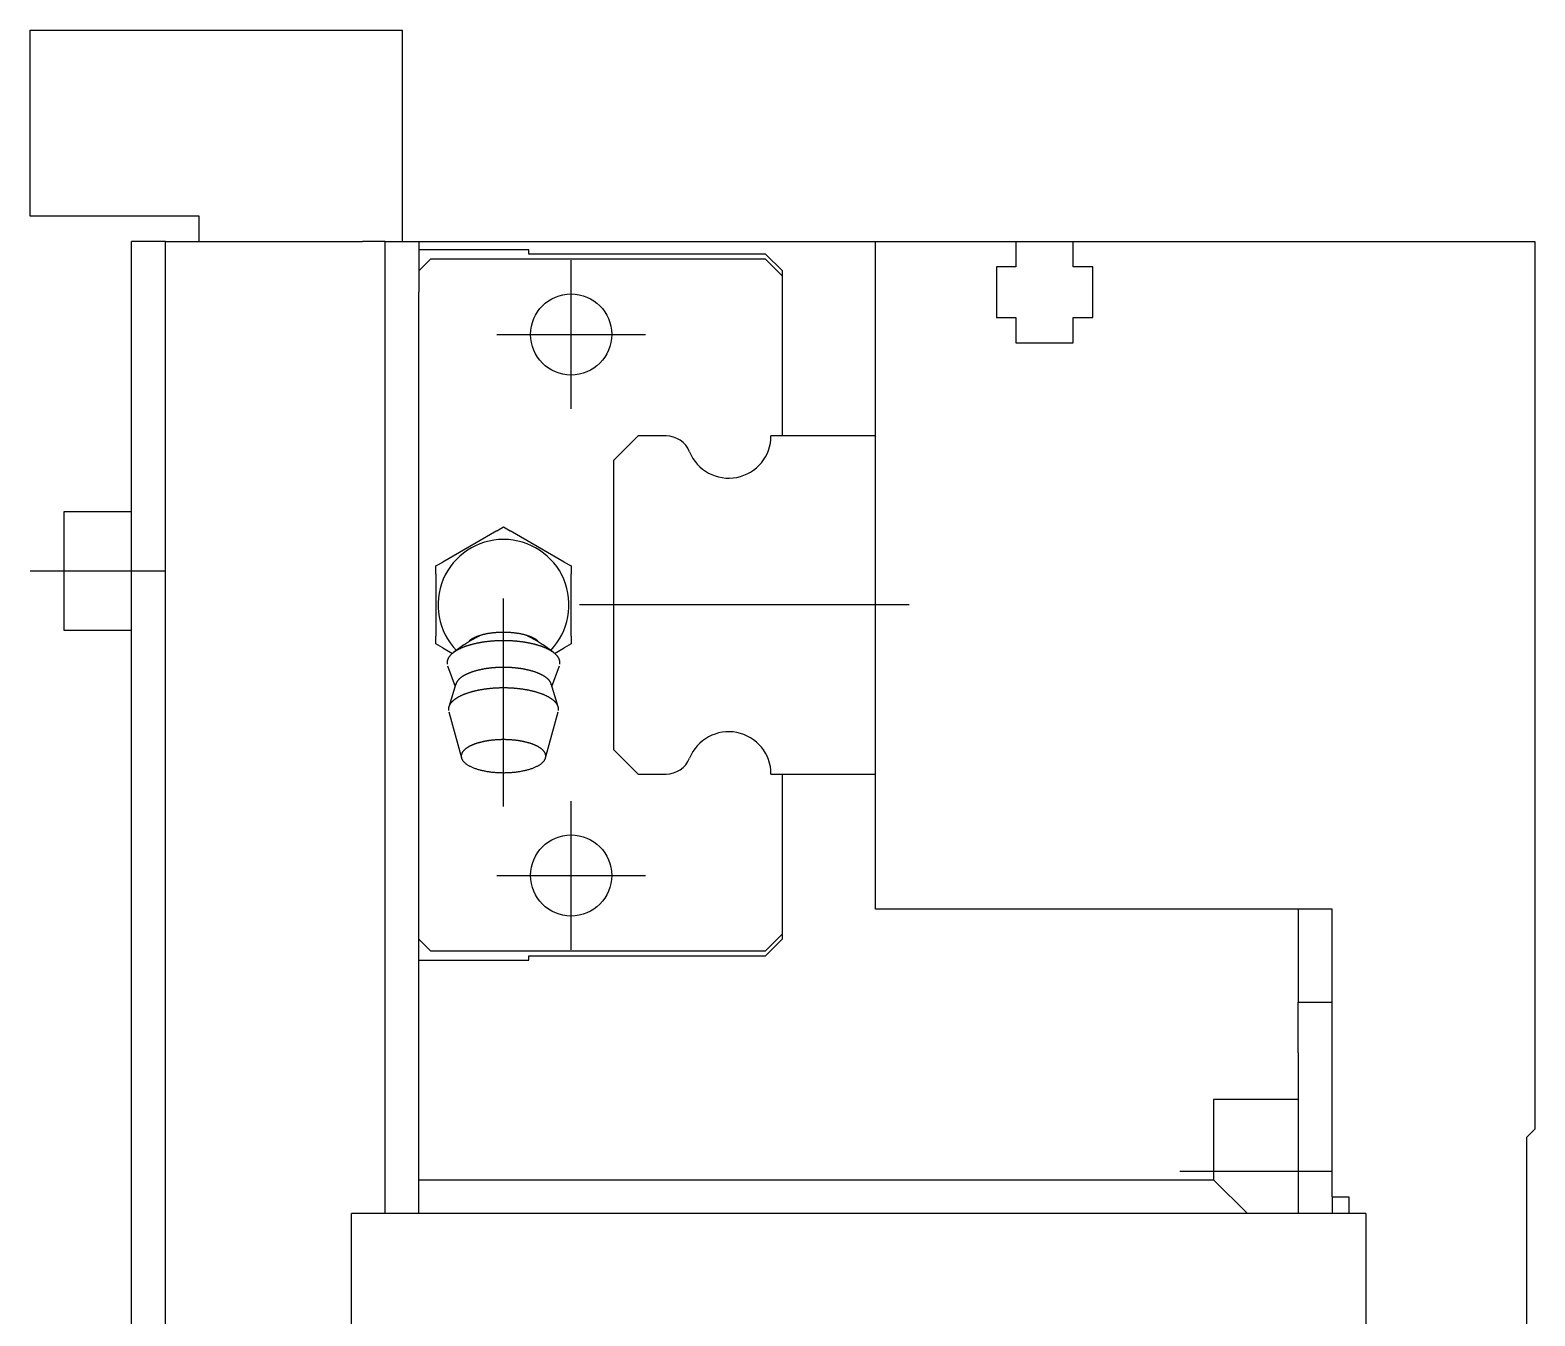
# Model space of a CAD drawing. Extents: x -94 to 706, y -24 to 362.
# Drawn here: x 617.5 to 706.5, y 283.8 to 359.9 of the extents above; entities that cross this region are included whole.
import ezdxf

# ---------------------------------------------------------------- set-up
doc = ezdxf.new("R2010")
doc.units = 0
doc.linetypes.add('CENTER', pattern=[50.8, 31.75, -6.35, 6.35, -6.35])
doc.layers.get('0').update_dxf_attribs({"linetype": 'CONTINUOUS'})
doc.layers.add('CENTER', color=1, linetype='CENTER')

msp = doc.modelspace()

# ---------------------------------------------------------------- linework, layer by layer
at = {"color": 7, "linetype": 'CONTINUOUS'}
for p, q in [((617.498, 348.9), (617.498, 359.9)), ((617.498, 359.9), (639.498, 359.9)), ((639.498, 359.9), (639.498, 347.4)), ((627.498, 348.9), (617.498, 348.9)), ((627.498, 347.4), (627.498, 348.9)), ((625.498, 347.4), (623.498, 347.4)), ((623.498, 344.4), (623.498, 347.4)), ((625.498, 347.4), (628.832, 347.4)), ((625.498, 344.4), (625.498, 347.4)), ((628.832, 347.4), (637.165, 347.4)), ((638.498, 347.4), (637.165, 347.4)), ((638.498, 344.4), (638.498, 347.4)), ((638.498, 347.4), (640.498, 347.4)), ((640.498, 347.4), (667.498, 347.4)), ((640.498, 347.4), (640.498, 344.4)), ((667.498, 335.9), (667.498, 347.4)), ((667.498, 347.4), (675.798, 347.4)), ((675.798, 347.4), (675.798, 345.9)), ((675.798, 347.4), (679.198, 347.4)), ((679.198, 347.4), (706.498, 347.4)), ((679.198, 345.9), (679.198, 347.4)), ((706.498, 347.4), (706.498, 294.9)), ((646.998, 346.9), (640.498, 346.9)), ((641.188, 346.35), (640.498, 345.66)), ((661.001, 346.35), (641.188, 346.35)), ((646.998, 346.65), (646.998, 346.9)), ((661.001, 346.65), (646.998, 346.65)), ((661.998, 345.653), (661.001, 346.65)), ((661.998, 345.353), (661.001, 346.35)), ((661.998, 345.353), (661.998, 345.653)), ((661.998, 335.9), (661.998, 345.353)), ((674.648, 345.9), (674.648, 342.9)), ((675.798, 345.9), (674.648, 345.9)), ((680.348, 345.9), (679.198, 345.9)), ((680.348, 342.9), (680.348, 345.9)), ((623.498, 155.4), (623.498, 344.4)), ((625.498, 155.4), (625.498, 344.4)), ((638.498, 289.9), (638.498, 344.4)), ((640.498, 289.9), (640.498, 344.4)), ((674.648, 342.9), (675.798, 342.9)), ((675.798, 342.9), (675.798, 341.4)), ((679.198, 341.4), (679.198, 342.9)), ((679.198, 342.9), (680.348, 342.9)), ((675.798, 341.4), (679.198, 341.4)), ((653.455, 335.9), (651.998, 334.443)), ((655.11, 335.9), (653.455, 335.9)), ((667.498, 335.9), (661.318, 335.9)), ((667.498, 315.9), (667.498, 335.9)), ((667.498, 315.9), (667.498, 335.9)), ((651.998, 334.443), (651.998, 317.357)), ((619.498, 331.4), (619.498, 327.9)), ((623.498, 331.4), (619.498, 331.4)), ((645.098, 330.282), (641.904, 328.438)), ((645.098, 330.282), (645.498, 330.513)), ((645.498, 330.513), (645.899, 330.282)), ((649.093, 328.438), (645.899, 330.282)), ((641.503, 328.207), (641.904, 328.438)), ((649.093, 328.438), (649.493, 328.207)), ((619.498, 327.9), (619.498, 324.4)), ((641.503, 327.744), (641.503, 328.207)), ((641.503, 327.744), (641.503, 324.056)), ((649.493, 328.207), (649.493, 327.744)), ((649.493, 324.056), (649.493, 327.744)), ((619.498, 324.4), (623.498, 324.4)), ((641.503, 323.593), (641.503, 324.056)), ((643.512, 323.784), (644.073, 324.08)), ((646.923, 324.08), (647.484, 323.784)), ((649.493, 324.056), (649.493, 323.593)), ((641.904, 323.362), (641.503, 323.593)), ((641.904, 323.362), (642.474, 323.033)), ((643.161, 323.55), (642.537, 323.083)), ((643.161, 323.55), (643.512, 323.784)), ((647.484, 323.784), (647.836, 323.55)), ((648.459, 323.083), (647.836, 323.55)), ((648.523, 323.033), (649.093, 323.362)), ((649.493, 323.593), (649.093, 323.362)), ((642.193, 322.293), (642.639, 321.086)), ((648.358, 321.086), (648.804, 322.293)), ((642.684, 321.232), (642.262, 319.871)), ((648.735, 319.871), (648.313, 321.232)), ((642.257, 319.581), (643.013, 316.851)), ((647.984, 316.851), (648.74, 319.581)), ((651.998, 317.357), (653.455, 315.9)), ((653.455, 315.9), (655.11, 315.9)), ((661.318, 315.9), (667.498, 315.9)), ((661.998, 306.447), (661.998, 315.9)), ((667.498, 307.9), (667.498, 315.9)), ((694.498, 307.9), (667.498, 307.9)), ((692.498, 307.9), (692.498, 302.4)), ((694.498, 290.9), (694.498, 307.9)), ((661.001, 305.45), (661.998, 306.447)), ((661.998, 306.147), (661.998, 306.447)), ((640.498, 306.14), (641.188, 305.45)), ((641.188, 305.45), (661.001, 305.45)), ((661.001, 305.15), (661.998, 306.147)), ((640.498, 304.9), (646.998, 304.9)), ((646.998, 305.15), (661.001, 305.15)), ((646.998, 304.9), (646.998, 305.15)), ((692.498, 299.4), (692.498, 302.4)), ((692.498, 302.4), (694.498, 302.4)), ((692.498, 299.4), (692.498, 289.9)), ((692.498, 296.65), (687.498, 296.65)), ((687.498, 296.65), (687.498, 292.4)), ((705.998, 294.4), (706.498, 294.9)), ((705.998, 294.4), (705.998, 205.4)), ((687.498, 292.4), (687.498, 291.9)), ((640.498, 291.9), (687.498, 291.9)), ((687.498, 291.9), (689.498, 289.9)), ((694.498, 290.9), (694.498, 289.9)), ((694.498, 290.9), (695.498, 290.9)), ((695.498, 290.9), (695.498, 289.9)), ((636.498, 209.9), (636.498, 289.9)), ((696.498, 289.9), (636.498, 289.9)), ((696.498, 289.9), (696.498, 209.9))]:
    msp.add_line(p, q, dxfattribs=at)
for points in [[(647.529, 323.779, 0), (647.512, 323.793, 0), (647.494, 323.806, 0), (647.475, 323.82, 0), (647.456, 323.834, 0), (647.436, 323.847, 0), (647.416, 323.86, 0), (647.395, 323.873, 0), (647.373, 323.886, 0), (647.351, 323.899, 0), (647.328, 323.912, 0), (647.305, 323.924, 0), (647.281, 323.937, 0), (647.256, 323.949, 0), (647.231, 323.961, 0), (647.206, 323.973, 0), (647.18, 323.984, 0), (647.153, 323.996, 0), (647.126, 324.007, 0), (647.099, 324.018, 0), (647.071, 324.029, 0), (647.042, 324.04, 0), (647.013, 324.05, 0), (646.984, 324.06, 0), (646.954, 324.071, 0), (646.923, 324.08, 0), (646.892, 324.09, 0), (646.861, 324.1, 0), (646.829, 324.109, 0), (646.797, 324.118, 0), (646.765, 324.127, 0), (646.732, 324.135, 0), (646.699, 324.144, 0), (646.665, 324.152, 0), (646.631, 324.16, 0), (646.597, 324.167, 0), (646.562, 324.175, 0), (646.527, 324.182, 0), (646.492, 324.189, 0), (646.456, 324.196, 0), (646.42, 324.202, 0), (646.384, 324.208, 0), (646.347, 324.214, 0), (646.311, 324.22, 0), (646.273, 324.225, 0), (646.236, 324.231, 0), (646.199, 324.235, 0), (646.161, 324.24, 0), (646.123, 324.245, 0), (646.085, 324.249, 0), (646.047, 324.253, 0), (646.008, 324.256, 0), (645.97, 324.26, 0), (645.931, 324.263, 0), (645.892, 324.266, 0), (645.853, 324.268, 0), (645.814, 324.27, 0), (645.775, 324.272, 0), (645.735, 324.274, 0), (645.696, 324.276, 0), (645.657, 324.277, 0), (645.617, 324.278, 0), (645.578, 324.279, 0), (645.538, 324.279, 0), (645.498, 324.279, 0), (645.459, 324.279, 0), (645.419, 324.279, 0), (645.38, 324.278, 0), (645.34, 324.277, 0), (645.301, 324.276, 0), (645.261, 324.274, 0), (645.222, 324.272, 0), (645.183, 324.27, 0), (645.144, 324.268, 0), (645.105, 324.266, 0), (645.066, 324.263, 0), (645.027, 324.26, 0), (644.989, 324.256, 0), (644.95, 324.253, 0), (644.912, 324.249, 0), (644.874, 324.245, 0), (644.836, 324.24, 0), (644.798, 324.235, 0), (644.761, 324.231, 0), (644.723, 324.225, 0), (644.686, 324.22, 0), (644.65, 324.214, 0), (644.613, 324.208, 0), (644.577, 324.202, 0), (644.541, 324.196, 0), (644.505, 324.189, 0), (644.47, 324.182, 0), (644.435, 324.175, 0), (644.4, 324.167, 0), (644.366, 324.16, 0), (644.332, 324.152, 0), (644.298, 324.144, 0), (644.265, 324.135, 0), (644.232, 324.127, 0), (644.199, 324.118, 0), (644.167, 324.109, 0), (644.136, 324.1, 0), (644.104, 324.09, 0), (644.074, 324.08, 0), (644.043, 324.071, 0), (644.013, 324.06, 0), (643.984, 324.05, 0), (643.955, 324.04, 0), (643.926, 324.029, 0), (643.898, 324.018, 0), (643.871, 324.007, 0), (643.843, 323.996, 0), (643.817, 323.984, 0), (643.791, 323.973, 0), (643.765, 323.961, 0), (643.74, 323.949, 0), (643.716, 323.937, 0), (643.692, 323.924, 0), (643.669, 323.912, 0), (643.646, 323.899, 0), (643.624, 323.886, 0), (643.602, 323.873, 0), (643.581, 323.86, 0), (643.561, 323.847, 0), (643.541, 323.834, 0), (643.522, 323.82, 0), (643.503, 323.806, 0), (643.485, 323.793, 0), (643.468, 323.779, 0)], [(645.498, 323.785, 0), (645.463, 323.784, 0), (645.427, 323.784, 0), (645.391, 323.784, 0), (645.356, 323.783, 0), (645.32, 323.783, 0), (645.284, 323.782, 0), (645.248, 323.781, 0), (645.213, 323.78, 0), (645.177, 323.778, 0), (645.142, 323.777, 0), (645.106, 323.776, 0), (645.071, 323.774, 0), (645.035, 323.772, 0), (645, 323.77, 0), (644.965, 323.768, 0), (644.929, 323.765, 0), (644.894, 323.763, 0), (644.859, 323.76, 0), (644.824, 323.758, 0), (644.789, 323.755, 0), (644.754, 323.752, 0), (644.719, 323.749, 0), (644.685, 323.745, 0), (644.65, 323.742, 0), (644.616, 323.738, 0), (644.581, 323.734, 0), (644.547, 323.73, 0), (644.513, 323.726, 0), (644.479, 323.722, 0), (644.445, 323.718, 0), (644.411, 323.713, 0), (644.377, 323.709, 0), (644.343, 323.704, 0), (644.31, 323.699, 0), (644.277, 323.694, 0), (644.243, 323.689, 0), (644.21, 323.684, 0), (644.177, 323.678, 0), (644.145, 323.673, 0), (644.112, 323.667, 0), (644.08, 323.661, 0), (644.047, 323.655, 0), (644.015, 323.649, 0), (643.983, 323.643, 0), (643.952, 323.636, 0), (643.92, 323.63, 0), (643.889, 323.623, 0), (643.857, 323.616, 0), (643.826, 323.609, 0), (643.796, 323.602, 0), (643.765, 323.595, 0), (643.734, 323.588, 0), (643.704, 323.58, 0), (643.674, 323.573, 0), (643.644, 323.565, 0), (643.615, 323.557, 0), (643.585, 323.549, 0), (643.556, 323.541, 0), (643.527, 323.533, 0), (643.498, 323.525, 0), (643.47, 323.516, 0), (643.442, 323.508, 0), (643.414, 323.499, 0), (643.386, 323.49, 0), (643.358, 323.481, 0), (643.331, 323.472, 0), (643.304, 323.463, 0), (643.277, 323.454, 0), (643.25, 323.445, 0), (643.224, 323.435, 0), (643.198, 323.426, 0), (643.172, 323.416, 0), (643.147, 323.406, 0), (643.122, 323.396, 0), (643.097, 323.386, 0), (643.072, 323.376, 0), (643.047, 323.366, 0), (643.023, 323.356, 0), (642.999, 323.345, 0), (642.976, 323.335, 0), (642.953, 323.324, 0), (642.93, 323.314, 0), (642.907, 323.303, 0), (642.885, 323.292, 0), (642.862, 323.281, 0), (642.841, 323.27, 0), (642.819, 323.259, 0), (642.798, 323.247, 0), (642.777, 323.236, 0), (642.757, 323.225, 0), (642.736, 323.213, 0), (642.716, 323.202, 0), (642.697, 323.19, 0), (642.677, 323.178, 0), (642.658, 323.166, 0), (642.64, 323.154, 0), (642.622, 323.142, 0), (642.604, 323.13, 0), (642.586, 323.118, 0), (642.569, 323.106, 0), (642.552, 323.094, 0), (642.535, 323.081, 0), (642.519, 323.069, 0), (642.503, 323.056, 0), (642.487, 323.044, 0), (642.472, 323.031, 0), (642.457, 323.019, 0), (642.442, 323.006, 0), (642.428, 322.993, 0), (642.414, 322.98, 0), (642.401, 322.967, 0), (642.387, 322.954, 0), (642.375, 322.941, 0), (642.362, 322.928, 0), (642.35, 322.915, 0), (642.338, 322.902, 0), (642.327, 322.889, 0), (642.316, 322.875, 0), (642.305, 322.862, 0), (642.295, 322.849, 0), (642.285, 322.835, 0), (642.275, 322.822, 0), (642.266, 322.808, 0), (642.257, 322.795, 0), (642.249, 322.781, 0), (642.241, 322.768, 0), (642.233, 322.754, 0), (642.226, 322.74, 0)], [(648.771, 322.74, 0), (648.764, 322.754, 0), (648.756, 322.768, 0), (648.748, 322.781, 0), (648.74, 322.795, 0), (648.731, 322.808, 0), (648.722, 322.822, 0), (648.712, 322.835, 0), (648.702, 322.849, 0), (648.692, 322.862, 0), (648.681, 322.875, 0), (648.67, 322.889, 0), (648.659, 322.902, 0), (648.647, 322.915, 0), (648.635, 322.928, 0), (648.622, 322.941, 0), (648.61, 322.954, 0), (648.596, 322.967, 0), (648.583, 322.98, 0), (648.569, 322.993, 0), (648.555, 323.006, 0), (648.54, 323.019, 0), (648.525, 323.031, 0), (648.51, 323.044, 0), (648.494, 323.056, 0), (648.478, 323.069, 0), (648.462, 323.081, 0), (648.445, 323.094, 0), (648.428, 323.106, 0), (648.411, 323.118, 0), (648.393, 323.13, 0), (648.375, 323.142, 0), (648.357, 323.154, 0), (648.338, 323.166, 0), (648.319, 323.178, 0), (648.3, 323.19, 0), (648.28, 323.202, 0), (648.261, 323.213, 0), (648.24, 323.225, 0), (648.22, 323.236, 0), (648.199, 323.247, 0), (648.178, 323.259, 0), (648.156, 323.27, 0), (648.134, 323.281, 0), (648.112, 323.292, 0), (648.09, 323.303, 0), (648.067, 323.314, 0), (648.044, 323.324, 0), (648.021, 323.335, 0), (647.997, 323.345, 0), (647.974, 323.356, 0), (647.949, 323.366, 0), (647.925, 323.376, 0), (647.9, 323.386, 0), (647.875, 323.396, 0), (647.85, 323.406, 0), (647.825, 323.416, 0), (647.799, 323.426, 0), (647.773, 323.435, 0), (647.746, 323.445, 0), (647.72, 323.454, 0), (647.693, 323.463, 0), (647.666, 323.472, 0), (647.639, 323.481, 0), (647.611, 323.49, 0), (647.583, 323.499, 0), (647.555, 323.508, 0), (647.527, 323.516, 0), (647.498, 323.525, 0), (647.47, 323.533, 0), (647.441, 323.541, 0), (647.412, 323.549, 0), (647.382, 323.557, 0), (647.353, 323.565, 0), (647.323, 323.573, 0), (647.293, 323.58, 0), (647.262, 323.588, 0), (647.232, 323.595, 0), (647.201, 323.602, 0), (647.17, 323.609, 0), (647.139, 323.616, 0), (647.108, 323.623, 0), (647.077, 323.63, 0), (647.045, 323.636, 0), (647.013, 323.643, 0), (646.982, 323.649, 0), (646.949, 323.655, 0), (646.917, 323.661, 0), (646.885, 323.667, 0), (646.852, 323.673, 0), (646.819, 323.678, 0), (646.786, 323.684, 0), (646.753, 323.689, 0), (646.72, 323.694, 0), (646.687, 323.699, 0), (646.653, 323.704, 0), (646.62, 323.709, 0), (646.586, 323.713, 0), (646.552, 323.718, 0), (646.518, 323.722, 0), (646.484, 323.726, 0), (646.45, 323.73, 0), (646.416, 323.734, 0), (646.381, 323.738, 0), (646.347, 323.742, 0), (646.312, 323.745, 0), (646.277, 323.749, 0), (646.243, 323.752, 0), (646.208, 323.755, 0), (646.173, 323.758, 0), (646.138, 323.76, 0), (646.103, 323.763, 0), (646.067, 323.765, 0), (646.032, 323.768, 0), (645.997, 323.77, 0), (645.962, 323.772, 0), (645.926, 323.774, 0), (645.891, 323.776, 0), (645.855, 323.777, 0), (645.82, 323.778, 0), (645.784, 323.78, 0), (645.748, 323.781, 0), (645.713, 323.782, 0), (645.677, 323.783, 0), (645.641, 323.783, 0), (645.606, 323.784, 0), (645.57, 323.784, 0), (645.534, 323.784, 0), (645.498, 323.785, 0)], [(642.226, 322.74, 0), (642.224, 322.738, 0), (642.223, 322.735, 0), (642.222, 322.733, 0), (642.221, 322.73, 0), (642.219, 322.727, 0), (642.218, 322.725, 0), (642.217, 322.722, 0), (642.215, 322.72, 0), (642.214, 322.717, 0), (642.213, 322.714, 0), (642.212, 322.712, 0), (642.211, 322.709, 0), (642.209, 322.707, 0), (642.208, 322.704, 0), (642.207, 322.702, 0), (642.206, 322.699, 0), (642.205, 322.696, 0), (642.204, 322.694, 0), (642.203, 322.691, 0), (642.202, 322.689, 0), (642.201, 322.686, 0), (642.199, 322.683, 0), (642.198, 322.681, 0), (642.197, 322.678, 0), (642.196, 322.676, 0), (642.195, 322.673, 0), (642.194, 322.67, 0), (642.193, 322.668, 0), (642.192, 322.665, 0), (642.191, 322.663, 0), (642.191, 322.66, 0), (642.19, 322.657, 0), (642.189, 322.655, 0), (642.188, 322.652, 0), (642.187, 322.65, 0), (642.186, 322.647, 0), (642.185, 322.644, 0), (642.184, 322.642, 0), (642.184, 322.639, 0), (642.183, 322.637, 0), (642.182, 322.634, 0), (642.181, 322.631, 0), (642.18, 322.629, 0), (642.18, 322.626, 0), (642.179, 322.624, 0), (642.178, 322.621, 0), (642.177, 322.618, 0), (642.177, 322.616, 0), (642.176, 322.613, 0), (642.175, 322.611, 0), (642.175, 322.608, 0), (642.174, 322.605, 0), (642.173, 322.603, 0), (642.173, 322.6, 0), (642.172, 322.597, 0), (642.172, 322.595, 0), (642.171, 322.592, 0), (642.17, 322.59, 0), (642.17, 322.587, 0), (642.169, 322.584, 0), (642.169, 322.582, 0), (642.168, 322.579, 0), (642.168, 322.577, 0), (642.167, 322.574, 0), (642.167, 322.571, 0), (642.166, 322.569, 0), (642.166, 322.566, 0), (642.165, 322.563, 0), (642.165, 322.561, 0), (642.165, 322.558, 0), (642.164, 322.556, 0), (642.164, 322.553, 0), (642.163, 322.55, 0), (642.163, 322.548, 0), (642.163, 322.545, 0), (642.162, 322.542, 0), (642.162, 322.54, 0), (642.162, 322.537, 0), (642.161, 322.535, 0), (642.161, 322.532, 0), (642.161, 322.529, 0), (642.161, 322.527, 0), (642.16, 322.524, 0), (642.16, 322.521, 0), (642.16, 322.519, 0), (642.16, 322.516, 0), (642.16, 322.514, 0), (642.159, 322.511, 0), (642.159, 322.508, 0), (642.159, 322.506, 0), (642.159, 322.503, 0), (642.159, 322.5, 0), (642.159, 322.498, 0), (642.159, 322.495, 0), (642.159, 322.493, 0), (642.159, 322.49, 0), (642.158, 322.487, 0), (642.158, 322.485, 0), (642.158, 322.482, 0), (642.158, 322.479, 0), (642.158, 322.477, 0), (642.158, 322.474, 0), (642.158, 322.472, 0), (642.159, 322.469, 0), (642.159, 322.466, 0), (642.159, 322.464, 0), (642.159, 322.461, 0), (642.159, 322.458, 0), (642.159, 322.456, 0), (642.159, 322.453, 0), (642.159, 322.451, 0), (642.159, 322.448, 0), (642.16, 322.445, 0), (642.16, 322.443, 0), (642.16, 322.44, 0), (642.16, 322.437, 0), (642.16, 322.435, 0), (642.161, 322.432, 0), (642.161, 322.43, 0), (642.161, 322.427, 0), (642.161, 322.424, 0), (642.162, 322.422, 0), (642.162, 322.419, 0), (642.162, 322.416, 0), (642.163, 322.414, 0), (642.163, 322.411, 0), (642.163, 322.409, 0), (642.164, 322.406, 0)], [(645.498, 322.206, 0), (645.465, 322.206, 0), (645.431, 322.206, 0), (645.397, 322.206, 0), (645.364, 322.205, 0), (645.33, 322.204, 0), (645.296, 322.204, 0), (645.263, 322.203, 0), (645.229, 322.201, 0), (645.195, 322.2, 0), (645.162, 322.199, 0), (645.128, 322.197, 0), (645.095, 322.195, 0), (645.062, 322.193, 0), (645.028, 322.191, 0), (644.995, 322.189, 0), (644.962, 322.186, 0), (644.929, 322.184, 0), (644.896, 322.181, 0), (644.863, 322.178, 0), (644.83, 322.175, 0), (644.797, 322.172, 0), (644.765, 322.169, 0), (644.732, 322.165, 0), (644.7, 322.162, 0), (644.667, 322.158, 0), (644.635, 322.154, 0), (644.603, 322.15, 0), (644.571, 322.146, 0), (644.539, 322.141, 0), (644.508, 322.137, 0), (644.476, 322.132, 0), (644.445, 322.127, 0), (644.413, 322.122, 0), (644.382, 322.117, 0), (644.351, 322.112, 0), (644.321, 322.106, 0), (644.29, 322.101, 0), (644.259, 322.095, 0), (644.229, 322.089, 0), (644.199, 322.083, 0), (644.169, 322.077, 0), (644.14, 322.071, 0), (644.11, 322.065, 0), (644.081, 322.058, 0), (644.052, 322.051, 0), (644.023, 322.045, 0), (643.994, 322.038, 0), (643.965, 322.031, 0), (643.937, 322.023, 0), (643.909, 322.016, 0), (643.881, 322.009, 0), (643.854, 322.001, 0), (643.826, 321.993, 0), (643.799, 321.985, 0), (643.772, 321.977, 0), (643.746, 321.969, 0), (643.719, 321.961, 0), (643.693, 321.953, 0), (643.667, 321.944, 0), (643.642, 321.936, 0), (643.616, 321.927, 0), (643.591, 321.918, 0), (643.566, 321.909, 0), (643.542, 321.9, 0), (643.517, 321.891, 0), (643.493, 321.882, 0), (643.47, 321.873, 0), (643.446, 321.863, 0), (643.423, 321.853, 0), (643.4, 321.844, 0), (643.378, 321.834, 0), (643.356, 321.824, 0), (643.334, 321.814, 0), (643.312, 321.804, 0), (643.291, 321.794, 0), (643.27, 321.783, 0), (643.249, 321.773, 0), (643.229, 321.762, 0), (643.209, 321.752, 0), (643.189, 321.741, 0), (643.169, 321.73, 0), (643.15, 321.719, 0), (643.132, 321.708, 0), (643.113, 321.697, 0), (643.095, 321.686, 0), (643.077, 321.675, 0), (643.06, 321.664, 0), (643.043, 321.652, 0), (643.026, 321.641, 0), (643.01, 321.629, 0), (642.994, 321.618, 0), (642.978, 321.606, 0), (642.963, 321.594, 0), (642.948, 321.583, 0), (642.934, 321.571, 0), (642.919, 321.559, 0), (642.906, 321.547, 0), (642.892, 321.535, 0), (642.879, 321.522, 0), (642.866, 321.51, 0), (642.854, 321.498, 0), (642.842, 321.486, 0), (642.83, 321.473, 0), (642.819, 321.461, 0), (642.808, 321.448, 0), (642.798, 321.436, 0), (642.788, 321.423, 0), (642.778, 321.411, 0), (642.769, 321.398, 0), (642.76, 321.385, 0), (642.751, 321.372, 0), (642.743, 321.36, 0), (642.735, 321.347, 0), (642.728, 321.334, 0), (642.721, 321.321, 0), (642.715, 321.308, 0), (642.708, 321.295, 0), (642.703, 321.282, 0), (642.697, 321.269, 0), (642.692, 321.256, 0), (642.688, 321.243, 0), (642.683, 321.23, 0), (642.68, 321.217, 0), (642.676, 321.204, 0), (642.673, 321.191, 0), (642.671, 321.177, 0), (642.668, 321.164, 0), (642.667, 321.151, 0)], [(648.33, 321.151, 0), (648.328, 321.164, 0), (648.326, 321.177, 0), (648.324, 321.191, 0), (648.321, 321.204, 0), (648.317, 321.217, 0), (648.313, 321.23, 0), (648.309, 321.243, 0), (648.305, 321.256, 0), (648.3, 321.269, 0), (648.294, 321.282, 0), (648.289, 321.295, 0), (648.282, 321.308, 0), (648.276, 321.321, 0), (648.269, 321.334, 0), (648.261, 321.347, 0), (648.254, 321.36, 0), (648.246, 321.372, 0), (648.237, 321.385, 0), (648.228, 321.398, 0), (648.219, 321.411, 0), (648.209, 321.423, 0), (648.199, 321.436, 0), (648.189, 321.448, 0), (648.178, 321.461, 0), (648.167, 321.473, 0), (648.155, 321.486, 0), (648.143, 321.498, 0), (648.131, 321.51, 0), (648.118, 321.522, 0), (648.105, 321.535, 0), (648.091, 321.547, 0), (648.078, 321.559, 0), (648.063, 321.571, 0), (648.049, 321.583, 0), (648.034, 321.594, 0), (648.019, 321.606, 0), (648.003, 321.618, 0), (647.987, 321.629, 0), (647.971, 321.641, 0), (647.954, 321.652, 0), (647.937, 321.664, 0), (647.919, 321.675, 0), (647.902, 321.686, 0), (647.884, 321.697, 0), (647.865, 321.708, 0), (647.847, 321.719, 0), (647.827, 321.73, 0), (647.808, 321.741, 0), (647.788, 321.752, 0), (647.768, 321.762, 0), (647.748, 321.773, 0), (647.727, 321.783, 0), (647.706, 321.794, 0), (647.685, 321.804, 0), (647.663, 321.814, 0), (647.641, 321.824, 0), (647.619, 321.834, 0), (647.597, 321.844, 0), (647.574, 321.853, 0), (647.551, 321.863, 0), (647.527, 321.873, 0), (647.503, 321.882, 0), (647.479, 321.891, 0), (647.455, 321.9, 0), (647.431, 321.909, 0), (647.406, 321.918, 0), (647.381, 321.927, 0), (647.355, 321.936, 0), (647.33, 321.944, 0), (647.304, 321.953, 0), (647.278, 321.961, 0), (647.251, 321.969, 0), (647.225, 321.977, 0), (647.198, 321.985, 0), (647.171, 321.993, 0), (647.143, 322.001, 0), (647.116, 322.009, 0), (647.088, 322.016, 0), (647.06, 322.023, 0), (647.031, 322.031, 0), (647.003, 322.038, 0), (646.974, 322.045, 0), (646.945, 322.051, 0), (646.916, 322.058, 0), (646.887, 322.065, 0), (646.857, 322.071, 0), (646.828, 322.077, 0), (646.798, 322.083, 0), (646.768, 322.089, 0), (646.737, 322.095, 0), (646.707, 322.101, 0), (646.676, 322.106, 0), (646.646, 322.112, 0), (646.615, 322.117, 0), (646.584, 322.122, 0), (646.552, 322.127, 0), (646.521, 322.132, 0), (646.489, 322.137, 0), (646.458, 322.141, 0), (646.426, 322.146, 0), (646.394, 322.15, 0), (646.362, 322.154, 0), (646.33, 322.158, 0), (646.297, 322.162, 0), (646.265, 322.165, 0), (646.232, 322.169, 0), (646.2, 322.172, 0), (646.167, 322.175, 0), (646.134, 322.178, 0), (646.101, 322.181, 0), (646.068, 322.184, 0), (646.035, 322.186, 0), (646.002, 322.189, 0), (645.969, 322.191, 0), (645.935, 322.193, 0), (645.902, 322.195, 0), (645.869, 322.197, 0), (645.835, 322.199, 0), (645.802, 322.2, 0), (645.768, 322.201, 0), (645.734, 322.203, 0), (645.701, 322.204, 0), (645.667, 322.204, 0), (645.633, 322.205, 0), (645.6, 322.206, 0), (645.566, 322.206, 0), (645.532, 322.206, 0), (645.498, 322.206, 0)], [(648.833, 322.406, 0), (648.833, 322.409, 0), (648.834, 322.411, 0), (648.834, 322.414, 0), (648.835, 322.416, 0), (648.835, 322.419, 0), (648.835, 322.422, 0), (648.835, 322.424, 0), (648.836, 322.427, 0), (648.836, 322.43, 0), (648.836, 322.432, 0), (648.836, 322.435, 0), (648.837, 322.437, 0), (648.837, 322.44, 0), (648.837, 322.443, 0), (648.837, 322.445, 0), (648.837, 322.448, 0), (648.838, 322.451, 0), (648.838, 322.453, 0), (648.838, 322.456, 0), (648.838, 322.458, 0), (648.838, 322.461, 0), (648.838, 322.464, 0), (648.838, 322.466, 0), (648.838, 322.469, 0), (648.838, 322.472, 0), (648.838, 322.474, 0), (648.838, 322.477, 0), (648.838, 322.479, 0), (648.838, 322.482, 0), (648.838, 322.485, 0), (648.838, 322.487, 0), (648.838, 322.49, 0), (648.838, 322.493, 0), (648.838, 322.495, 0), (648.838, 322.498, 0), (648.838, 322.5, 0), (648.838, 322.503, 0), (648.838, 322.506, 0), (648.838, 322.508, 0), (648.837, 322.511, 0), (648.837, 322.514, 0), (648.837, 322.516, 0), (648.837, 322.519, 0), (648.837, 322.521, 0), (648.836, 322.524, 0), (648.836, 322.527, 0), (648.836, 322.529, 0), (648.836, 322.532, 0), (648.835, 322.535, 0), (648.835, 322.537, 0), (648.835, 322.54, 0), (648.835, 322.542, 0), (648.834, 322.545, 0), (648.834, 322.548, 0), (648.834, 322.55, 0), (648.833, 322.553, 0), (648.833, 322.556, 0), (648.832, 322.558, 0), (648.832, 322.561, 0), (648.832, 322.563, 0), (648.831, 322.566, 0), (648.831, 322.569, 0), (648.83, 322.571, 0), (648.83, 322.574, 0), (648.829, 322.577, 0), (648.829, 322.579, 0), (648.828, 322.582, 0), (648.828, 322.584, 0), (648.827, 322.587, 0), (648.827, 322.59, 0), (648.826, 322.592, 0), (648.825, 322.595, 0), (648.825, 322.597, 0), (648.824, 322.6, 0), (648.824, 322.603, 0), (648.823, 322.605, 0), (648.822, 322.608, 0), (648.822, 322.611, 0), (648.821, 322.613, 0), (648.82, 322.616, 0), (648.819, 322.618, 0), (648.819, 322.621, 0), (648.818, 322.624, 0), (648.817, 322.626, 0), (648.817, 322.629, 0), (648.816, 322.631, 0), (648.815, 322.634, 0), (648.814, 322.637, 0), (648.813, 322.639, 0), (648.812, 322.642, 0), (648.812, 322.644, 0), (648.811, 322.647, 0), (648.81, 322.65, 0), (648.809, 322.652, 0), (648.808, 322.655, 0), (648.807, 322.657, 0), (648.806, 322.66, 0), (648.805, 322.663, 0), (648.804, 322.665, 0), (648.803, 322.668, 0), (648.802, 322.67, 0), (648.801, 322.673, 0), (648.8, 322.676, 0), (648.799, 322.678, 0), (648.798, 322.681, 0), (648.797, 322.683, 0), (648.796, 322.686, 0), (648.795, 322.689, 0), (648.794, 322.691, 0), (648.793, 322.694, 0), (648.792, 322.696, 0), (648.791, 322.699, 0), (648.79, 322.702, 0), (648.789, 322.704, 0), (648.787, 322.707, 0), (648.786, 322.709, 0), (648.785, 322.712, 0), (648.784, 322.714, 0), (648.783, 322.717, 0), (648.781, 322.72, 0), (648.78, 322.722, 0), (648.779, 322.725, 0), (648.778, 322.727, 0), (648.776, 322.73, 0), (648.775, 322.733, 0), (648.774, 322.735, 0), (648.772, 322.738, 0), (648.771, 322.74, 0)], [(645.498, 320.992, 0), (645.46, 320.992, 0), (645.421, 320.991, 0), (645.382, 320.991, 0), (645.343, 320.99, 0), (645.305, 320.99, 0), (645.266, 320.989, 0), (645.227, 320.987, 0), (645.188, 320.986, 0), (645.15, 320.984, 0), (645.111, 320.983, 0), (645.073, 320.981, 0), (645.034, 320.979, 0), (644.996, 320.977, 0), (644.958, 320.974, 0), (644.919, 320.972, 0), (644.881, 320.969, 0), (644.843, 320.966, 0), (644.805, 320.963, 0), (644.767, 320.959, 0), (644.73, 320.956, 0), (644.692, 320.952, 0), (644.655, 320.948, 0), (644.617, 320.944, 0), (644.58, 320.94, 0), (644.543, 320.936, 0), (644.506, 320.931, 0), (644.469, 320.927, 0), (644.432, 320.922, 0), (644.395, 320.917, 0), (644.359, 320.911, 0), (644.323, 320.906, 0), (644.287, 320.9, 0), (644.251, 320.895, 0), (644.215, 320.889, 0), (644.179, 320.883, 0), (644.144, 320.877, 0), (644.109, 320.87, 0), (644.074, 320.864, 0), (644.039, 320.857, 0), (644.004, 320.85, 0), (643.97, 320.843, 0), (643.936, 320.836, 0), (643.902, 320.829, 0), (643.868, 320.821, 0), (643.835, 320.813, 0), (643.801, 320.806, 0), (643.768, 320.798, 0), (643.736, 320.789, 0), (643.703, 320.781, 0), (643.671, 320.773, 0), (643.639, 320.764, 0), (643.607, 320.755, 0), (643.576, 320.747, 0), (643.544, 320.738, 0), (643.514, 320.728, 0), (643.483, 320.719, 0), (643.453, 320.71, 0), (643.422, 320.7, 0), (643.393, 320.69, 0), (643.363, 320.681, 0), (643.334, 320.671, 0), (643.305, 320.66, 0), (643.277, 320.65, 0), (643.248, 320.64, 0), (643.221, 320.629, 0), (643.193, 320.619, 0), (643.166, 320.608, 0), (643.139, 320.597, 0), (643.112, 320.586, 0), (643.086, 320.575, 0), (643.06, 320.563, 0), (643.034, 320.552, 0), (643.009, 320.54, 0), (642.984, 320.529, 0), (642.96, 320.517, 0), (642.936, 320.505, 0), (642.912, 320.493, 0), (642.888, 320.481, 0), (642.865, 320.469, 0), (642.843, 320.457, 0), (642.82, 320.444, 0), (642.798, 320.432, 0), (642.777, 320.419, 0), (642.756, 320.406, 0), (642.735, 320.394, 0), (642.714, 320.381, 0), (642.694, 320.368, 0), (642.675, 320.355, 0), (642.656, 320.341, 0), (642.637, 320.328, 0), (642.618, 320.315, 0), (642.601, 320.301, 0), (642.583, 320.288, 0), (642.566, 320.274, 0), (642.549, 320.261, 0), (642.533, 320.247, 0), (642.517, 320.233, 0), (642.501, 320.219, 0), (642.486, 320.205, 0), (642.472, 320.191, 0), (642.457, 320.177, 0), (642.444, 320.163, 0), (642.43, 320.149, 0), (642.417, 320.134, 0), (642.405, 320.12, 0), (642.393, 320.106, 0), (642.381, 320.091, 0), (642.37, 320.077, 0), (642.36, 320.062, 0), (642.349, 320.047, 0), (642.339, 320.033, 0), (642.33, 320.018, 0), (642.321, 320.003, 0), (642.313, 319.988, 0), (642.305, 319.974, 0), (642.297, 319.959, 0), (642.29, 319.944, 0), (642.283, 319.929, 0), (642.277, 319.914, 0), (642.271, 319.899, 0), (642.266, 319.884, 0), (642.261, 319.869, 0), (642.257, 319.854, 0), (642.253, 319.839, 0), (642.25, 319.824, 0), (642.247, 319.808, 0), (642.244, 319.793, 0), (642.242, 319.778, 0)], [(648.755, 319.778, 0), (648.753, 319.793, 0), (648.75, 319.808, 0), (648.747, 319.824, 0), (648.744, 319.839, 0), (648.74, 319.854, 0), (648.735, 319.869, 0), (648.731, 319.884, 0), (648.725, 319.899, 0), (648.72, 319.914, 0), (648.713, 319.929, 0), (648.707, 319.944, 0), (648.7, 319.959, 0), (648.692, 319.974, 0), (648.684, 319.988, 0), (648.676, 320.003, 0), (648.667, 320.018, 0), (648.657, 320.033, 0), (648.648, 320.047, 0), (648.637, 320.062, 0), (648.627, 320.077, 0), (648.615, 320.091, 0), (648.604, 320.106, 0), (648.592, 320.12, 0), (648.579, 320.134, 0), (648.566, 320.149, 0), (648.553, 320.163, 0), (648.539, 320.177, 0), (648.525, 320.191, 0), (648.511, 320.205, 0), (648.496, 320.219, 0), (648.48, 320.233, 0), (648.464, 320.247, 0), (648.448, 320.261, 0), (648.431, 320.274, 0), (648.414, 320.288, 0), (648.396, 320.301, 0), (648.378, 320.315, 0), (648.36, 320.328, 0), (648.341, 320.341, 0), (648.322, 320.355, 0), (648.302, 320.368, 0), (648.282, 320.381, 0), (648.262, 320.394, 0), (648.241, 320.406, 0), (648.22, 320.419, 0), (648.199, 320.432, 0), (648.177, 320.444, 0), (648.154, 320.457, 0), (648.132, 320.469, 0), (648.109, 320.481, 0), (648.085, 320.493, 0), (648.061, 320.505, 0), (648.037, 320.517, 0), (648.013, 320.529, 0), (647.988, 320.54, 0), (647.963, 320.552, 0), (647.937, 320.563, 0), (647.911, 320.575, 0), (647.885, 320.586, 0), (647.858, 320.597, 0), (647.831, 320.608, 0), (647.804, 320.619, 0), (647.776, 320.629, 0), (647.748, 320.64, 0), (647.72, 320.65, 0), (647.692, 320.66, 0), (647.663, 320.671, 0), (647.634, 320.681, 0), (647.604, 320.69, 0), (647.574, 320.7, 0), (647.544, 320.71, 0), (647.514, 320.719, 0), (647.483, 320.728, 0), (647.452, 320.738, 0), (647.421, 320.747, 0), (647.39, 320.755, 0), (647.358, 320.764, 0), (647.326, 320.773, 0), (647.294, 320.781, 0), (647.261, 320.789, 0), (647.228, 320.798, 0), (647.195, 320.806, 0), (647.162, 320.813, 0), (647.129, 320.821, 0), (647.095, 320.829, 0), (647.061, 320.836, 0), (647.027, 320.843, 0), (646.993, 320.85, 0), (646.958, 320.857, 0), (646.923, 320.864, 0), (646.888, 320.87, 0), (646.853, 320.877, 0), (646.818, 320.883, 0), (646.782, 320.889, 0), (646.746, 320.895, 0), (646.71, 320.9, 0), (646.674, 320.906, 0), (646.638, 320.911, 0), (646.601, 320.917, 0), (646.565, 320.922, 0), (646.528, 320.927, 0), (646.491, 320.931, 0), (646.454, 320.936, 0), (646.417, 320.94, 0), (646.38, 320.944, 0), (646.342, 320.948, 0), (646.305, 320.952, 0), (646.267, 320.956, 0), (646.229, 320.959, 0), (646.192, 320.963, 0), (646.154, 320.966, 0), (646.116, 320.969, 0), (646.077, 320.972, 0), (646.039, 320.974, 0), (646.001, 320.977, 0), (645.962, 320.979, 0), (645.924, 320.981, 0), (645.886, 320.983, 0), (645.847, 320.984, 0), (645.808, 320.986, 0), (645.77, 320.987, 0), (645.731, 320.989, 0), (645.692, 320.99, 0), (645.654, 320.99, 0), (645.615, 320.991, 0), (645.576, 320.991, 0), (645.537, 320.992, 0), (645.498, 320.992, 0)], [(642.242, 319.778, 0), (642.242, 319.777, 0), (642.242, 319.776, 0), (642.242, 319.776, 0), (642.242, 319.775, 0), (642.242, 319.774, 0), (642.241, 319.773, 0), (642.241, 319.772, 0), (642.241, 319.771, 0), (642.241, 319.77, 0), (642.241, 319.769, 0), (642.241, 319.768, 0), (642.241, 319.768, 0), (642.241, 319.767, 0), (642.241, 319.766, 0), (642.241, 319.765, 0), (642.241, 319.764, 0), (642.24, 319.763, 0), (642.24, 319.762, 0), (642.24, 319.761, 0), (642.24, 319.76, 0), (642.24, 319.76, 0), (642.24, 319.759, 0), (642.24, 319.758, 0), (642.24, 319.757, 0), (642.24, 319.756, 0), (642.24, 319.755, 0), (642.24, 319.754, 0), (642.24, 319.753, 0), (642.24, 319.752, 0), (642.24, 319.751, 0), (642.239, 319.751, 0), (642.239, 319.75, 0), (642.239, 319.749, 0), (642.239, 319.748, 0), (642.239, 319.747, 0), (642.239, 319.746, 0), (642.239, 319.745, 0), (642.239, 319.744, 0), (642.239, 319.743, 0), (642.239, 319.743, 0), (642.239, 319.742, 0), (642.239, 319.741, 0), (642.239, 319.74, 0), (642.239, 319.739, 0), (642.239, 319.738, 0), (642.239, 319.737, 0), (642.239, 319.736, 0), (642.239, 319.735, 0), (642.239, 319.735, 0), (642.239, 319.734, 0), (642.239, 319.733, 0), (642.239, 319.732, 0), (642.239, 319.731, 0), (642.239, 319.73, 0), (642.239, 319.729, 0), (642.239, 319.728, 0), (642.239, 319.727, 0), (642.239, 319.727, 0), (642.238, 319.726, 0), (642.238, 319.725, 0), (642.238, 319.724, 0), (642.238, 319.723, 0), (642.238, 319.722, 0), (642.238, 319.721, 0), (642.238, 319.72, 0), (642.238, 319.719, 0), (642.238, 319.719, 0), (642.238, 319.718, 0), (642.238, 319.717, 0), (642.238, 319.716, 0), (642.238, 319.715, 0), (642.238, 319.714, 0), (642.238, 319.713, 0), (642.238, 319.712, 0), (642.238, 319.711, 0), (642.238, 319.711, 0), (642.238, 319.71, 0), (642.239, 319.709, 0), (642.239, 319.708, 0), (642.239, 319.707, 0), (642.239, 319.706, 0), (642.239, 319.705, 0), (642.239, 319.704, 0), (642.239, 319.703, 0), (642.239, 319.702, 0), (642.239, 319.702, 0), (642.239, 319.701, 0), (642.239, 319.7, 0), (642.239, 319.699, 0), (642.239, 319.698, 0), (642.239, 319.697, 0), (642.239, 319.696, 0), (642.239, 319.695, 0), (642.239, 319.694, 0), (642.239, 319.694, 0), (642.239, 319.693, 0), (642.239, 319.692, 0), (642.239, 319.691, 0), (642.239, 319.69, 0), (642.239, 319.689, 0), (642.239, 319.688, 0), (642.239, 319.687, 0), (642.239, 319.686, 0), (642.239, 319.686, 0), (642.24, 319.685, 0), (642.24, 319.684, 0), (642.24, 319.683, 0), (642.24, 319.682, 0), (642.24, 319.681, 0), (642.24, 319.68, 0), (642.24, 319.679, 0), (642.24, 319.678, 0), (642.24, 319.678, 0), (642.24, 319.677, 0), (642.24, 319.676, 0), (642.24, 319.675, 0), (642.24, 319.674, 0), (642.24, 319.673, 0), (642.241, 319.672, 0), (642.241, 319.671, 0), (642.241, 319.67, 0), (642.241, 319.67, 0), (642.241, 319.669, 0), (642.241, 319.668, 0), (642.241, 319.667, 0), (642.241, 319.666, 0), (642.241, 319.665, 0), (642.241, 319.664, 0)], [(648.756, 319.664, 0), (648.756, 319.665, 0), (648.756, 319.666, 0), (648.756, 319.667, 0), (648.756, 319.668, 0), (648.756, 319.669, 0), (648.756, 319.67, 0), (648.756, 319.67, 0), (648.756, 319.671, 0), (648.756, 319.672, 0), (648.756, 319.673, 0), (648.756, 319.674, 0), (648.757, 319.675, 0), (648.757, 319.676, 0), (648.757, 319.677, 0), (648.757, 319.678, 0), (648.757, 319.678, 0), (648.757, 319.679, 0), (648.757, 319.68, 0), (648.757, 319.681, 0), (648.757, 319.682, 0), (648.757, 319.683, 0), (648.757, 319.684, 0), (648.757, 319.685, 0), (648.757, 319.686, 0), (648.757, 319.686, 0), (648.757, 319.687, 0), (648.758, 319.688, 0), (648.758, 319.689, 0), (648.758, 319.69, 0), (648.758, 319.691, 0), (648.758, 319.692, 0), (648.758, 319.693, 0), (648.758, 319.694, 0), (648.758, 319.694, 0), (648.758, 319.695, 0), (648.758, 319.696, 0), (648.758, 319.697, 0), (648.758, 319.698, 0), (648.758, 319.699, 0), (648.758, 319.7, 0), (648.758, 319.701, 0), (648.758, 319.702, 0), (648.758, 319.702, 0), (648.758, 319.703, 0), (648.758, 319.704, 0), (648.758, 319.705, 0), (648.758, 319.706, 0), (648.758, 319.707, 0), (648.758, 319.708, 0), (648.758, 319.709, 0), (648.758, 319.71, 0), (648.758, 319.711, 0), (648.758, 319.711, 0), (648.758, 319.712, 0), (648.758, 319.713, 0), (648.758, 319.714, 0), (648.758, 319.715, 0), (648.758, 319.716, 0), (648.758, 319.717, 0), (648.758, 319.718, 0), (648.758, 319.719, 0), (648.758, 319.719, 0), (648.758, 319.72, 0), (648.758, 319.721, 0), (648.758, 319.722, 0), (648.758, 319.723, 0), (648.758, 319.724, 0), (648.758, 319.725, 0), (648.758, 319.726, 0), (648.758, 319.727, 0), (648.758, 319.727, 0), (648.758, 319.728, 0), (648.758, 319.729, 0), (648.758, 319.73, 0), (648.758, 319.731, 0), (648.758, 319.732, 0), (648.758, 319.733, 0), (648.758, 319.734, 0), (648.758, 319.735, 0), (648.758, 319.735, 0), (648.758, 319.736, 0), (648.758, 319.737, 0), (648.758, 319.738, 0), (648.758, 319.739, 0), (648.758, 319.74, 0), (648.758, 319.741, 0), (648.758, 319.742, 0), (648.758, 319.743, 0), (648.758, 319.743, 0), (648.758, 319.744, 0), (648.758, 319.745, 0), (648.758, 319.746, 0), (648.758, 319.747, 0), (648.758, 319.748, 0), (648.757, 319.749, 0), (648.757, 319.75, 0), (648.757, 319.751, 0), (648.757, 319.751, 0), (648.757, 319.752, 0), (648.757, 319.753, 0), (648.757, 319.754, 0), (648.757, 319.755, 0), (648.757, 319.756, 0), (648.757, 319.757, 0), (648.757, 319.758, 0), (648.757, 319.759, 0), (648.757, 319.76, 0), (648.757, 319.76, 0), (648.757, 319.761, 0), (648.756, 319.762, 0), (648.756, 319.763, 0), (648.756, 319.764, 0), (648.756, 319.765, 0), (648.756, 319.766, 0), (648.756, 319.767, 0), (648.756, 319.768, 0), (648.756, 319.768, 0), (648.756, 319.769, 0), (648.756, 319.77, 0), (648.756, 319.771, 0), (648.755, 319.772, 0), (648.755, 319.773, 0), (648.755, 319.774, 0), (648.755, 319.775, 0), (648.755, 319.776, 0), (648.755, 319.776, 0), (648.755, 319.777, 0), (648.755, 319.778, 0)], [(645.498, 317.933, 0), (645.467, 317.933, 0), (645.435, 317.933, 0), (645.404, 317.933, 0), (645.372, 317.932, 0), (645.341, 317.931, 0), (645.31, 317.931, 0), (645.278, 317.929, 0), (645.247, 317.928, 0), (645.215, 317.927, 0), (645.184, 317.926, 0), (645.153, 317.924, 0), (645.122, 317.922, 0), (645.091, 317.92, 0), (645.06, 317.918, 0), (645.029, 317.916, 0), (644.998, 317.914, 0), (644.967, 317.911, 0), (644.936, 317.908, 0), (644.906, 317.905, 0), (644.875, 317.902, 0), (644.845, 317.899, 0), (644.814, 317.896, 0), (644.784, 317.893, 0), (644.754, 317.889, 0), (644.724, 317.885, 0), (644.694, 317.881, 0), (644.664, 317.877, 0), (644.634, 317.873, 0), (644.605, 317.869, 0), (644.576, 317.864, 0), (644.546, 317.86, 0), (644.517, 317.855, 0), (644.488, 317.85, 0), (644.46, 317.845, 0), (644.431, 317.84, 0), (644.403, 317.834, 0), (644.375, 317.829, 0), (644.346, 317.823, 0), (644.319, 317.818, 0), (644.291, 317.812, 0), (644.263, 317.806, 0), (644.236, 317.8, 0), (644.209, 317.793, 0), (644.182, 317.787, 0), (644.155, 317.78, 0), (644.129, 317.774, 0), (644.103, 317.767, 0), (644.077, 317.76, 0), (644.051, 317.753, 0), (644.025, 317.746, 0), (644, 317.738, 0), (643.975, 317.731, 0), (643.95, 317.723, 0), (643.925, 317.716, 0), (643.901, 317.708, 0), (643.877, 317.7, 0), (643.853, 317.692, 0), (643.83, 317.684, 0), (643.806, 317.676, 0), (643.783, 317.667, 0), (643.76, 317.659, 0), (643.738, 317.65, 0), (643.716, 317.641, 0), (643.694, 317.632, 0), (643.672, 317.624, 0), (643.651, 317.614, 0), (643.63, 317.605, 0), (643.609, 317.596, 0), (643.588, 317.587, 0), (643.568, 317.577, 0), (643.548, 317.568, 0), (643.529, 317.558, 0), (643.51, 317.548, 0), (643.491, 317.538, 0), (643.472, 317.529, 0), (643.454, 317.519, 0), (643.436, 317.508, 0), (643.418, 317.498, 0), (643.401, 317.488, 0), (643.384, 317.478, 0), (643.367, 317.467, 0), (643.351, 317.457, 0), (643.335, 317.446, 0), (643.319, 317.435, 0), (643.304, 317.424, 0), (643.289, 317.414, 0), (643.275, 317.403, 0), (643.26, 317.392, 0), (643.246, 317.381, 0), (643.233, 317.37, 0), (643.22, 317.358, 0), (643.207, 317.347, 0), (643.195, 317.336, 0), (643.183, 317.324, 0), (643.171, 317.313, 0), (643.16, 317.302, 0), (643.149, 317.29, 0), (643.138, 317.278, 0), (643.128, 317.267, 0), (643.118, 317.255, 0), (643.109, 317.243, 0), (643.1, 317.231, 0), (643.091, 317.22, 0), (643.083, 317.208, 0), (643.075, 317.196, 0), (643.067, 317.184, 0), (643.06, 317.172, 0), (643.053, 317.16, 0), (643.047, 317.148, 0), (643.041, 317.136, 0), (643.035, 317.124, 0), (643.03, 317.112, 0), (643.025, 317.099, 0), (643.021, 317.087, 0), (643.017, 317.075, 0), (643.013, 317.063, 0), (643.01, 317.05, 0), (643.007, 317.038, 0), (643.005, 317.026, 0), (643.003, 317.014, 0), (643.001, 317.001, 0), (643, 316.989, 0), (642.999, 316.977, 0), (642.999, 316.964, 0), (642.998, 316.952, 0), (642.999, 316.94, 0), (643, 316.928, 0), (643.001, 316.915, 0)], [(647.996, 316.915, 0), (647.997, 316.928, 0), (647.998, 316.94, 0), (647.998, 316.952, 0), (647.998, 316.964, 0), (647.998, 316.977, 0), (647.997, 316.989, 0), (647.996, 317.001, 0), (647.994, 317.014, 0), (647.992, 317.026, 0), (647.99, 317.038, 0), (647.987, 317.05, 0), (647.984, 317.063, 0), (647.98, 317.075, 0), (647.976, 317.087, 0), (647.972, 317.099, 0), (647.967, 317.112, 0), (647.962, 317.124, 0), (647.956, 317.136, 0), (647.95, 317.148, 0), (647.944, 317.16, 0), (647.937, 317.172, 0), (647.93, 317.184, 0), (647.922, 317.196, 0), (647.914, 317.208, 0), (647.906, 317.22, 0), (647.897, 317.231, 0), (647.888, 317.243, 0), (647.879, 317.255, 0), (647.869, 317.267, 0), (647.859, 317.278, 0), (647.848, 317.29, 0), (647.837, 317.302, 0), (647.826, 317.313, 0), (647.814, 317.324, 0), (647.802, 317.336, 0), (647.79, 317.347, 0), (647.777, 317.358, 0), (647.764, 317.37, 0), (647.75, 317.381, 0), (647.737, 317.392, 0), (647.722, 317.403, 0), (647.708, 317.414, 0), (647.693, 317.424, 0), (647.678, 317.435, 0), (647.662, 317.446, 0), (647.646, 317.457, 0), (647.63, 317.467, 0), (647.613, 317.478, 0), (647.596, 317.488, 0), (647.579, 317.498, 0), (647.561, 317.508, 0), (647.543, 317.519, 0), (647.525, 317.529, 0), (647.506, 317.538, 0), (647.487, 317.548, 0), (647.468, 317.558, 0), (647.449, 317.568, 0), (647.429, 317.577, 0), (647.408, 317.587, 0), (647.388, 317.596, 0), (647.367, 317.605, 0), (647.346, 317.614, 0), (647.325, 317.624, 0), (647.303, 317.632, 0), (647.281, 317.641, 0), (647.259, 317.65, 0), (647.236, 317.659, 0), (647.214, 317.667, 0), (647.191, 317.676, 0), (647.167, 317.684, 0), (647.144, 317.692, 0), (647.12, 317.7, 0), (647.096, 317.708, 0), (647.071, 317.716, 0), (647.047, 317.723, 0), (647.022, 317.731, 0), (646.997, 317.738, 0), (646.971, 317.746, 0), (646.946, 317.753, 0), (646.92, 317.76, 0), (646.894, 317.767, 0), (646.868, 317.774, 0), (646.841, 317.78, 0), (646.815, 317.787, 0), (646.788, 317.793, 0), (646.761, 317.8, 0), (646.733, 317.806, 0), (646.706, 317.812, 0), (646.678, 317.818, 0), (646.65, 317.823, 0), (646.622, 317.829, 0), (646.594, 317.834, 0), (646.566, 317.84, 0), (646.537, 317.845, 0), (646.508, 317.85, 0), (646.479, 317.855, 0), (646.45, 317.86, 0), (646.421, 317.864, 0), (646.392, 317.869, 0), (646.362, 317.873, 0), (646.333, 317.877, 0), (646.303, 317.881, 0), (646.273, 317.885, 0), (646.243, 317.889, 0), (646.213, 317.893, 0), (646.183, 317.896, 0), (646.152, 317.899, 0), (646.122, 317.902, 0), (646.091, 317.905, 0), (646.061, 317.908, 0), (646.03, 317.911, 0), (645.999, 317.914, 0), (645.968, 317.916, 0), (645.937, 317.918, 0), (645.906, 317.92, 0), (645.875, 317.922, 0), (645.844, 317.924, 0), (645.813, 317.926, 0), (645.781, 317.927, 0), (645.75, 317.928, 0), (645.719, 317.929, 0), (645.687, 317.931, 0), (645.656, 317.931, 0), (645.624, 317.932, 0), (645.593, 317.933, 0), (645.561, 317.933, 0), (645.53, 317.933, 0), (645.498, 317.933, 0)], [(643.001, 316.915, 0), (643.004, 316.892, 0), (643.009, 316.869, 0), (643.015, 316.845, 0), (643.022, 316.822, 0), (643.031, 316.799, 0), (643.041, 316.776, 0), (643.053, 316.753, 0), (643.066, 316.731, 0), (643.081, 316.708, 0), (643.097, 316.686, 0), (643.114, 316.663, 0), (643.132, 316.641, 0), (643.152, 316.619, 0), (643.174, 316.597, 0), (643.196, 316.576, 0), (643.22, 316.554, 0), (643.245, 316.533, 0), (643.272, 316.512, 0), (643.3, 316.492, 0), (643.329, 316.471, 0), (643.359, 316.451, 0), (643.391, 316.431, 0), (643.423, 316.412, 0), (643.457, 316.393, 0), (643.492, 316.374, 0), (643.528, 316.355, 0), (643.566, 316.337, 0), (643.604, 316.319, 0), (643.644, 316.302, 0), (643.684, 316.284, 0), (643.726, 316.268, 0), (643.768, 316.251, 0), (643.812, 316.235, 0), (643.857, 316.22, 0), (643.902, 316.205, 0), (643.948, 316.19, 0), (643.996, 316.176, 0), (644.044, 316.162, 0), (644.093, 316.149, 0), (644.143, 316.136, 0), (644.193, 316.123, 0), (644.244, 316.111, 0), (644.296, 316.1, 0), (644.349, 316.089, 0), (644.402, 316.079, 0), (644.456, 316.069, 0), (644.511, 316.059, 0), (644.566, 316.05, 0), (644.622, 316.042, 0), (644.678, 316.034, 0), (644.735, 316.026, 0), (644.792, 316.019, 0), (644.849, 316.013, 0), (644.907, 316.007, 0), (644.965, 316.002, 0), (645.024, 315.997, 0), (645.082, 315.993, 0), (645.141, 315.99, 0), (645.201, 315.987, 0), (645.26, 315.984, 0), (645.319, 315.982, 0), (645.379, 315.981, 0), (645.439, 315.98, 0), (645.498, 315.98, 0), (645.558, 315.98, 0), (645.618, 315.981, 0), (645.677, 315.982, 0), (645.737, 315.984, 0), (645.796, 315.987, 0), (645.855, 315.99, 0), (645.914, 315.993, 0), (645.973, 315.997, 0), (646.032, 316.002, 0), (646.09, 316.007, 0), (646.148, 316.013, 0), (646.205, 316.019, 0), (646.262, 316.026, 0), (646.319, 316.034, 0), (646.375, 316.042, 0), (646.431, 316.05, 0), (646.486, 316.059, 0), (646.54, 316.069, 0), (646.594, 316.079, 0), (646.648, 316.089, 0), (646.7, 316.1, 0), (646.752, 316.111, 0), (646.804, 316.123, 0), (646.854, 316.136, 0), (646.904, 316.149, 0), (646.953, 316.162, 0), (647.001, 316.176, 0), (647.048, 316.19, 0), (647.095, 316.205, 0), (647.14, 316.22, 0), (647.185, 316.235, 0), (647.228, 316.251, 0), (647.271, 316.268, 0), (647.313, 316.284, 0), (647.353, 316.302, 0), (647.393, 316.319, 0), (647.431, 316.337, 0), (647.468, 316.355, 0), (647.505, 316.374, 0), (647.54, 316.393, 0), (647.574, 316.412, 0), (647.606, 316.431, 0), (647.638, 316.451, 0), (647.668, 316.471, 0), (647.697, 316.492, 0), (647.725, 316.512, 0), (647.751, 316.533, 0), (647.777, 316.554, 0), (647.801, 316.576, 0), (647.823, 316.597, 0), (647.845, 316.619, 0), (647.864, 316.641, 0), (647.883, 316.663, 0), (647.9, 316.686, 0), (647.916, 316.708, 0), (647.931, 316.731, 0), (647.944, 316.753, 0), (647.956, 316.776, 0), (647.966, 316.799, 0), (647.975, 316.822, 0), (647.982, 316.845, 0), (647.988, 316.869, 0), (647.993, 316.892, 0), (647.996, 316.915, 0)]]:
    msp.add_polyline3d(points, dxfattribs=at)
for centre in [(649.498, 341.9), (649.498, 309.9)]:
    msp.add_circle(centre, 2.4, dxfattribs=at)
for centre, radius, start, end in [((655.11, 334.4), 1.5, 22.02431, 90), ((658.818, 335.9), 2.5, 202.02431, 0), ((645.498, 325.9), 3.875, 90, 223.9398), ((645.498, 325.9), 3.875, 316.0602, 90), ((658.818, 315.9), 2.5, 0, 157.97569), ((655.11, 317.4), 1.5, 270, 337.97569)]:
    msp.add_arc(centre, radius, start, end, dxfattribs=at)
at = {"layer": 'CENTER', "color": 1, "linetype": 'CENTER'}
for p, q in [((649.498, 337.5), (649.498, 346.3)), ((645.098, 341.9), (653.898, 341.9)), ((625.498, 327.9), (617.498, 327.9)), ((645.498, 313.98), (645.498, 326.279)), ((669.498, 325.9), (649.998, 325.9)), ((649.498, 305.5), (649.498, 314.3)), ((645.098, 309.9), (653.898, 309.9)), ((694.498, 292.4), (685.498, 292.4))]:
    msp.add_line(p, q, dxfattribs=at)

doc.saveas('drawing.dxf')
